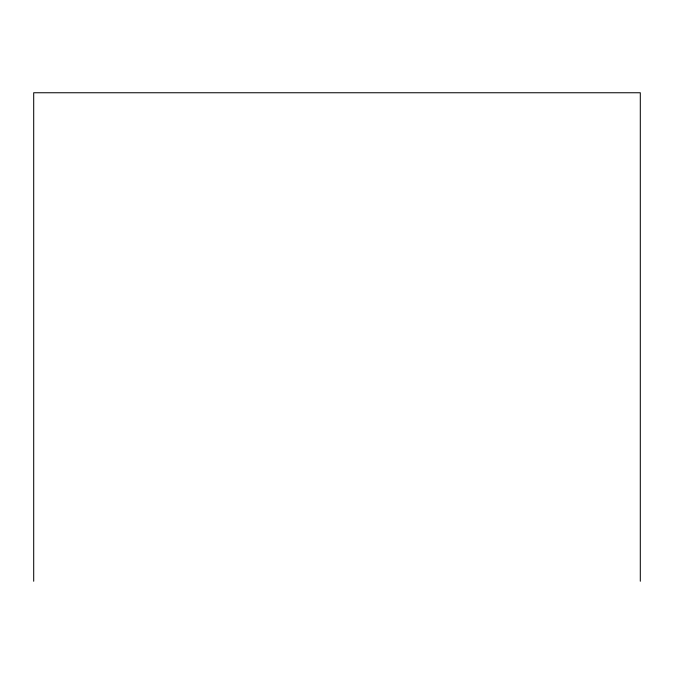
<?xml version="1.0" encoding="UTF-8"?>
<svg xmlns="http://www.w3.org/2000/svg" width="674" height="674" viewBox="0 0 674 674"><rect width="100%" height="100%" fill="white"/><g stroke="black" fill="none" stroke-linecap="round" stroke-linejoin="round"><path stroke-width="1.01" d="M640.3 581.249L640.3 92.751L33.7 92.751L33.7 581.249"/></g></svg>
